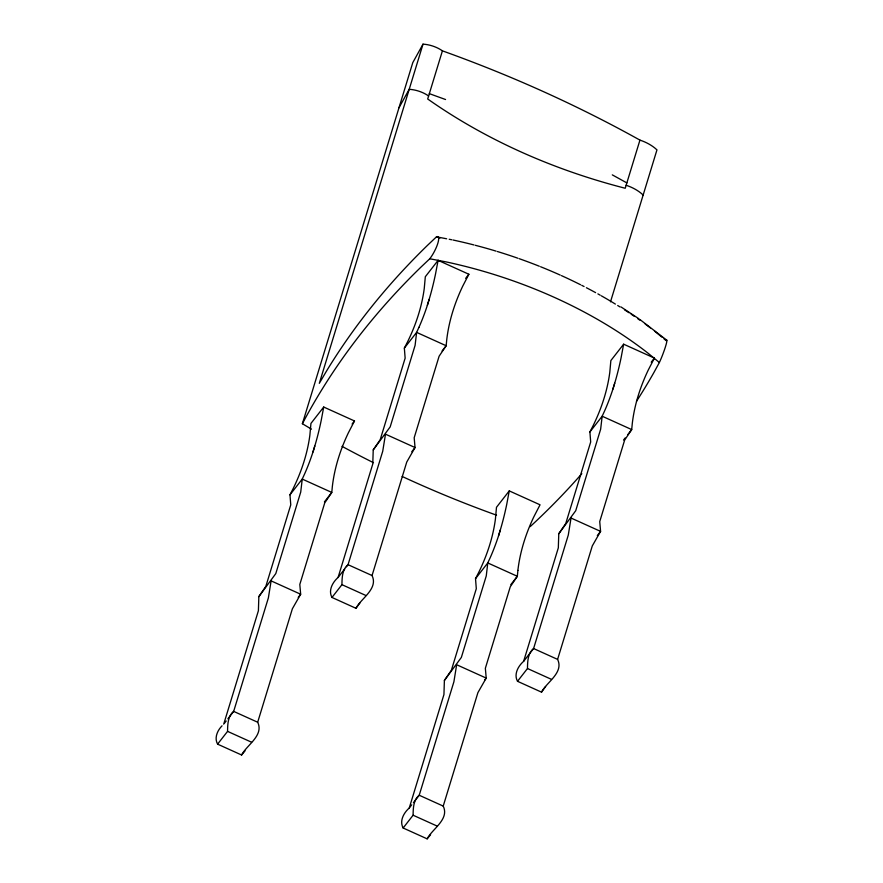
<?xml version="1.0" encoding="UTF-8"?>
<svg xmlns="http://www.w3.org/2000/svg" width="883" height="883" viewBox="0 0 883 883"><rect width="100%" height="100%" fill="white"/><g stroke="black" fill="none" stroke-linecap="round" stroke-linejoin="round"><path stroke-width="1.32" d="M222.041 725.815C217.428 730.44 214.083 737.945 217.593 744.148L241.6 754.998C246.512 745.164 264.127 735.572 257.681 722.239L292.372 608.773L300.661 594.237L299.812 584.447L324.734 502.913L331.787 492.438L332.339 486.588A218.631 150.298 -30.7 0 1 348.31 432.946L354.502 420.959L323.719 407.041L310.937 423.432L309.878 435.131A218.631 150.298 -30.7 0 1 293.046 488.818L289.977 494.822L290.761 504.844L265.827 586.378L258.851 596.621L258.399 610.705L223.708 724.17M355.981 608.299C360.893 598.464 378.509 588.862 372.052 575.539L406.743 462.074L415.043 447.538L414.182 437.747L439.116 356.213L446.169 345.739L446.721 339.878A218.631 150.298 -30.7 0 1 462.681 286.247L468.873 274.249L438.1 260.342L425.319 276.732L424.259 288.432A218.631 150.298 -30.7 0 1 407.427 342.118L404.348 348.112L405.142 358.145L380.209 439.679L373.233 449.911L372.769 464.005L338.079 577.471C332.648 582.206 328.057 590.418 331.975 597.449L355.981 608.299L360.087 602.692M517.88 570.429A218.631 150.298 -30.7 0 1 533.851 516.798L540.043 504.8L509.259 490.893L496.489 507.284L495.429 518.983A218.631 150.298 -30.7 0 1 478.586 572.67L475.518 578.663L476.301 588.696L451.379 670.23L444.392 680.462L443.939 694.557L409.248 808.022C403.807 812.757 399.226 820.969 403.145 828L427.151 838.85L430.584 834.722M541.522 692.151C546.434 682.305 564.049 672.714 557.603 659.391L592.294 545.915L600.583 531.378L599.734 521.588L624.656 440.054L631.709 429.579L632.261 423.73A218.631 150.298 -30.7 0 1 648.232 370.087L654.424 358.101L623.641 344.193L610.859 360.573L609.8 372.273A218.631 150.298 -30.7 0 1 592.968 425.97L589.899 431.964L590.683 441.986L565.749 523.52L558.773 533.762L558.321 547.846L523.63 661.323C518.189 666.058 513.608 674.259 517.515 681.301L541.522 692.151L545.628 686.533M517.891 570.429L517.328 576.29L510.275 586.765L485.352 668.288L486.213 678.089L477.913 692.614L443.222 806.091C449.679 819.413 432.052 829.016 427.151 838.85M323.719 407.041L321.158 420.672A218.763 95.805 86.7 0 1 314.789 446.081L312.968 452.03A219.161 95.982 86.7 0 1 304.569 474.028L302.24 479.083L289.977 494.822M438.1 260.342L435.529 273.973A218.763 95.805 86.7 0 1 429.16 299.37L427.35 305.33A219.161 95.982 86.7 0 1 418.95 327.328M509.259 490.893L506.699 504.524A218.763 95.805 86.7 0 1 500.33 529.921L498.52 535.882A219.161 95.982 86.7 0 1 490.109 557.879L487.78 562.935L475.518 578.663M623.641 344.193L621.08 357.814A218.763 95.805 86.7 0 1 614.711 383.222L612.89 389.171A219.161 95.982 86.7 0 1 604.491 411.18L602.162 416.224L589.899 431.964M311.467 429.149L302.383 423.73L412.791 62.605L423.012 44.15A23.388 13.554 17 0 1 436.533 47.516L438.1 48.267A23.388 13.554 17 0 1 442.416 50.85C510.495 75.243 576.742 104.922 639.943 140.11A31.247 18.101 17 0 1 654.667 147.88L656.963 149.867L610.506 301.82M423.012 44.15L319.315 383.332L326.28 371.445A1642.568 951.51 17 0 1 427.593 245.242L436.478 236.832L446.666 238.785M442.416 50.85L427.703 98.995C487.14 140.816 554.943 170.22 625.219 188.256L639.943 140.11M312.968 452.03L314.789 446.07M427.35 305.33L429.16 299.37M498.52 535.882L500.33 529.921M612.89 389.171L614.711 383.222M418.95 327.328L416.621 332.383L404.348 348.112M398.984 107.759L409.204 89.304A23.388 13.554 17 0 1 422.725 92.671L424.293 93.421A23.388 13.554 17 0 1 428.619 96.004M663.972 338.851L666.08 340.584A14.79 1.435 -69 0 1 663.806 351.633L662.736 354.524A14.79 1.435 -69 0 1 659.369 362.516L653.928 372.483A1642.568 951.51 17 0 1 636.488 401.301M245.044 750.87L241.6 754.998M438.796 237.538L439.944 238.057M352.107 424.028L354.502 420.959M465.683 278.355L468.873 274.249M324.425 501.875L331.787 492.438L302.24 479.083L300.728 492.063L275.794 573.597L258.851 596.621M442.074 350.981L446.169 345.739L416.621 332.383L415.098 345.363L390.176 426.897L373.233 449.911M298.211 597.383L300.661 594.237L271.114 580.882L268.366 597.923L233.664 711.389L227.858 718.85M411.776 451.732L415.043 447.538L385.496 434.182L382.736 451.224L348.045 564.69L346.39 566.82M224.536 723.111L226.191 720.981M338.079 577.471L344.723 568.95M217.593 744.148L227.56 731.367C227.637 724.501 227.825 716.058 233.664 711.389L257.681 722.239M331.975 597.449L341.942 584.667C342.019 577.802 342.207 569.358 348.045 564.69L372.052 575.539M651.224 362.196L654.424 358.101M510.793 584.678L517.328 576.29L487.78 562.935L486.268 575.915L461.345 657.438L444.392 680.462M623.53 440.065L625.164 437.968M627.625 434.822L631.709 429.579L602.162 416.224L600.65 429.204L575.716 510.738L558.773 533.762M484.568 680.186L486.213 678.089L456.654 664.733L453.906 681.764L419.215 795.241L413.399 802.691M597.316 535.573L600.583 531.378L571.036 518.034L568.288 535.065L533.597 648.541L523.63 661.323M409.248 808.022L411.743 804.821M403.145 828L413.101 815.219C413.178 808.353 413.365 799.91 419.215 795.241L443.222 806.091M517.515 681.301L527.482 668.519C527.559 661.643 527.747 653.21 533.597 648.541L557.603 659.391M436.478 236.832A14.79 3.764 -62.2 0 1 435.794 248.598L434.447 251.357A14.79 3.764 -62.2 0 1 429.767 258.763L420.893 267.174A1642.568 951.51 17 0 0 302.383 423.73M449.204 239.271L451.754 239.768M429.767 258.763L446.323 261.942A314.69 182.295 17 0 1 647.78 352.979L659.369 362.516M429.337 93.653L445.562 99.525M341.942 584.667L365.948 595.517M527.482 668.519L551.489 679.369M227.56 731.367L251.567 742.217M413.101 815.219L437.118 826.069M612.305 174.867L626.853 182.902M621.058 306.964L638.972 318.829M639.888 319.503L666.842 340.231M654.48 331.048L661.864 337.118M643.155 195.022L640.87 193.035A31.247 18.101 17 0 0 626.135 185.264M581.82 473.685A1642.568 951.51 17 0 1 530.164 526.654M453.023 240.01A314.69 182.295 17 0 1 473.972 244.944M475.275 245.286A314.69 182.295 17 0 1 496.069 251.125M497.361 251.512A314.69 182.295 17 0 1 517.902 258.233M519.171 258.675A314.69 182.295 17 0 1 539.325 266.236M540.573 266.732A314.69 182.295 17 0 1 560.252 275.088M561.467 275.628A314.69 182.295 17 0 1 580.561 284.745M581.742 285.33A314.69 182.295 17 0 1 584.071 286.522M586.4 287.726A314.69 182.295 17 0 1 595.617 292.637M597.89 293.884A314.69 182.295 17 0 1 600.153 295.154M601.279 295.783A314.69 182.295 17 0 1 615.385 304.083M617.692 305.496A314.69 182.295 17 0 1 619.976 306.92M624.513 309.812A314.69 182.295 17 0 1 628.983 312.737M631.202 314.216A314.69 182.295 17 0 1 634.491 316.445M637.747 318.697A314.69 182.295 17 0 1 639.888 320.209M645.197 324.039A314.69 182.295 17 0 1 650.396 327.913M496.522 515.175A686.444 397.648 17 0 1 402.14 476.456M373.476 462.681A686.444 397.648 17 0 1 342.019 446.345"/></g></svg>
